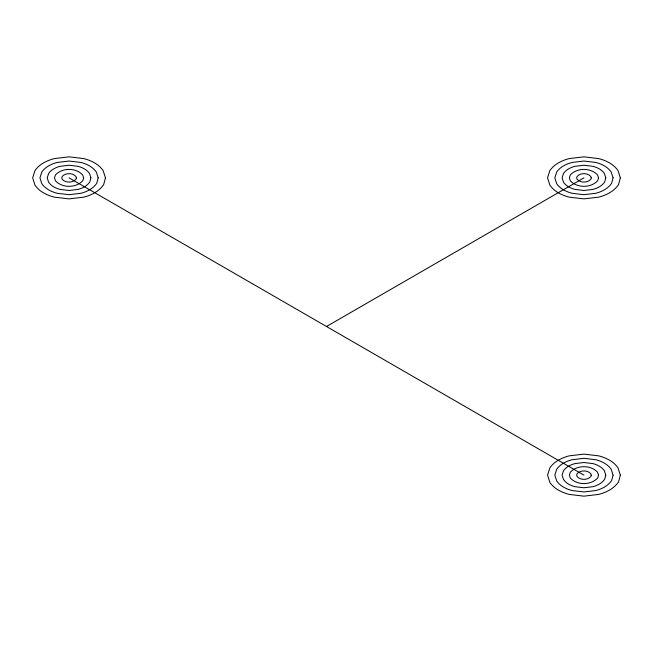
<?xml version="1.0" encoding="UTF-8"?>
<svg xmlns="http://www.w3.org/2000/svg" width="653" height="653" viewBox="0 0 653 653"><rect width="100%" height="100%" fill="white"/><g stroke="black" fill="none" stroke-linecap="round" stroke-linejoin="round"><path stroke-width="0.98" d="M326.5 326.5L583.945 177.869M69.055 177.869L583.945 475.131M76.336 177.869L75.968 179.24C72.589 183.003 65.675 183.052 62.247 179.338L61.774 177.869L62.247 176.4C65.643 172.719 72.475 172.719 75.87 176.4L76.336 177.869M83.625 177.869L82.882 180.62C76.115 188.146 62.296 188.244 55.44 180.799L54.493 177.869L55.44 174.931C62.223 167.568 75.895 167.568 82.678 174.931L83.625 177.869M90.906 177.869L89.796 181.991A16.921 16.921 0 0 1 84.506 186.782A24.961 24.961 0 0 1 77.829 189.443L69.055 190.48L60.288 189.443A24.961 24.961 0 0 1 53.611 186.782A15.941 15.941 0 0 1 48.632 182.269L47.212 177.869L48.632 173.461A15.941 15.941 0 0 1 53.611 168.947A24.961 24.961 0 0 1 60.288 166.286L69.055 165.25L77.829 166.286A24.961 24.961 0 0 1 84.506 168.947A15.941 15.941 0 0 1 89.485 173.461L90.906 177.869M98.187 177.869L96.709 183.371A22.569 22.569 0 0 1 89.657 189.754A33.287 33.287 0 0 1 80.752 193.304L69.055 194.684L57.366 193.304A33.287 33.287 0 0 1 48.461 189.754A21.255 21.255 0 0 1 41.825 183.738L39.931 177.869L41.825 171.992A21.255 21.255 0 0 1 48.461 165.976A33.287 33.287 0 0 1 57.366 162.426L69.055 161.046L80.752 162.426A33.287 33.287 0 0 1 89.657 165.976A21.255 21.255 0 0 1 96.293 171.992L98.187 177.869M105.468 177.869L103.615 184.742A28.21 28.21 0 0 1 94.799 192.733A41.604 41.604 0 0 1 83.674 197.165L69.055 198.887L54.436 197.165A41.604 41.604 0 0 1 43.31 192.733A26.561 26.561 0 0 1 35.009 185.207L32.65 177.869L35.009 170.523A26.561 26.561 0 0 1 43.31 163.005A41.604 41.604 0 0 1 54.436 158.573L69.055 156.842L83.674 158.573A41.604 41.604 0 0 1 94.799 163.005A26.561 26.561 0 0 1 103.101 170.523L105.468 177.869M591.226 177.869L590.851 179.24C587.471 183.003 580.566 183.052 577.13 179.338L576.664 177.869L577.13 176.4C580.525 172.719 587.357 172.719 590.753 176.4L591.226 177.869M598.507 177.869L597.764 180.62C590.998 188.146 577.187 188.244 570.322 180.799L569.375 177.869L570.322 174.931C577.105 167.568 590.777 167.568 597.56 174.931L598.507 177.869M605.788 177.869L604.678 181.991A16.921 16.921 0 0 1 599.389 186.782A24.961 24.961 0 0 1 592.712 189.443L583.945 190.48L575.171 189.443A24.961 24.961 0 0 1 568.494 186.782A15.941 15.941 0 0 1 563.515 182.269L562.094 177.869L563.515 173.461A15.941 15.941 0 0 1 568.494 168.947A24.961 24.961 0 0 1 575.171 166.286L583.945 165.25L592.712 166.286A24.961 24.961 0 0 1 599.389 168.947A15.941 15.941 0 0 1 604.368 173.461L605.788 177.869M613.069 177.869L611.592 183.371A22.569 22.569 0 0 1 604.539 189.754A33.287 33.287 0 0 1 595.634 193.304L583.945 194.684L572.248 193.304A33.287 33.287 0 0 1 563.343 189.754A21.255 21.255 0 0 1 556.707 183.738L554.813 177.869L556.707 171.992A21.255 21.255 0 0 1 563.343 165.976A33.287 33.287 0 0 1 572.248 162.426L583.945 161.046L595.634 162.426A33.287 33.287 0 0 1 604.539 165.976A21.255 21.255 0 0 1 611.175 171.992L613.069 177.869M620.35 177.869L618.505 184.742A28.21 28.21 0 0 1 609.69 192.733A41.604 41.604 0 0 1 598.564 197.165L583.945 198.887L569.326 197.165A41.604 41.604 0 0 1 558.201 192.733A26.561 26.561 0 0 1 549.899 185.207L547.532 177.869L549.899 170.523A26.561 26.561 0 0 1 558.201 163.005A41.604 41.604 0 0 1 569.326 158.573L583.945 156.842L598.564 158.573A41.604 41.604 0 0 1 609.69 163.005A26.561 26.561 0 0 1 617.991 170.523L620.35 177.869M591.226 475.131L590.851 476.51C587.471 480.273 580.566 480.322 577.13 476.6L576.664 475.131L577.13 473.662C580.525 469.989 587.357 469.989 590.753 473.662L591.226 475.131M598.507 475.131L597.764 477.882C590.998 485.416 577.187 485.505 570.322 478.069L569.375 475.131L570.322 472.201C577.105 464.838 590.777 464.838 597.56 472.201L598.507 475.131M605.788 475.131L604.678 479.261A16.921 16.921 0 0 1 599.389 484.053A24.961 24.961 0 0 1 592.712 486.714L583.945 487.75L575.171 486.714A24.961 24.961 0 0 1 568.494 484.053A15.941 15.941 0 0 1 563.515 479.539L562.094 475.131L563.515 470.731A15.941 15.941 0 0 1 568.494 466.218A24.961 24.961 0 0 1 575.171 463.557L583.945 462.52L592.712 463.557A24.961 24.961 0 0 1 599.389 466.218A15.941 15.941 0 0 1 604.368 470.731L605.788 475.131M613.069 475.131L611.592 480.641A22.569 22.569 0 0 1 604.539 487.024A33.287 33.287 0 0 1 595.634 490.574L583.945 491.954L572.248 490.574A33.287 33.287 0 0 1 563.343 487.024A21.255 21.255 0 0 1 556.707 481.008L554.813 475.131L556.707 469.262A21.255 21.255 0 0 1 563.343 463.246A33.287 33.287 0 0 1 572.248 459.696L583.945 458.316L595.634 459.696A33.287 33.287 0 0 1 604.539 463.246A21.255 21.255 0 0 1 611.175 469.262L613.069 475.131M620.35 475.131L618.505 482.012A28.21 28.21 0 0 1 609.69 489.995A41.604 41.604 0 0 1 598.564 494.427L583.945 496.158L569.326 494.427A41.604 41.604 0 0 1 558.201 489.995A26.561 26.561 0 0 1 549.899 482.477L547.532 475.131L549.899 467.793A26.561 26.561 0 0 1 558.201 460.267A41.604 41.604 0 0 1 569.326 455.835L583.945 454.113L598.564 455.835A41.604 41.604 0 0 1 609.69 460.267A26.561 26.561 0 0 1 617.991 467.793L620.35 475.131"/></g></svg>
